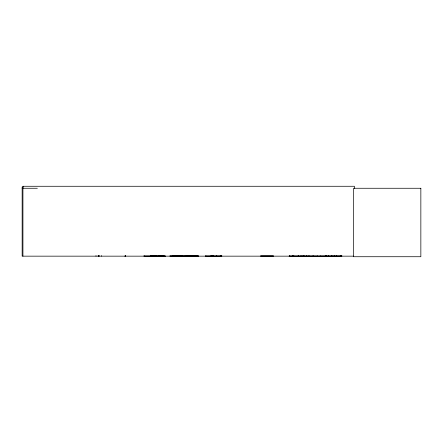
<?xml version="1.0" encoding="UTF-8"?>
<svg xmlns="http://www.w3.org/2000/svg" width="443" height="443" viewBox="0 0 443 443"><rect width="100%" height="100%" fill="white"/><g stroke="black" fill="none" stroke-linecap="round" stroke-linejoin="round"><path stroke-width="0.66" d="M165.366 256.159L144.058 256.137L156.722 256.093M289.279 256.093L318.063 256.093M319.89 256.093L341.791 256.021M205.713 256.093L221.76 256.021M124.793 256.093L125.103 256.093M23.534 186.979L22.15 186.979L22.15 256.159L353.724 256.159M22.15 188.264L37.345 188.264M151.03 255.893L163.866 255.893M169.935 255.882L182.771 255.893M185.839 255.882L198.674 255.893M260.634 255.882L273.469 255.882M172.537 256.021L197.794 256.093M169.946 256.126L198.663 256.126M221.76 256.137L205.425 256.159M260.645 256.126L273.458 256.126M341.791 256.093L319.652 256.159M165.029 256.093L158.694 256.093M354.417 188.341L354.417 186.27L22.931 186.27L22.931 256.159M341.791 255.589L341.791 256.159M340.407 255.589L340.407 256.159M336.636 255.589L336.636 256.159M334.664 255.589L334.664 256.159M334.227 255.589L334.227 256.159M331.89 255.589L331.89 256.159M331.525 255.589L331.525 256.159M328.485 255.589L328.485 256.159M326.364 255.589L326.364 256.159M326.148 255.589L326.148 256.159M325.716 255.589L325.716 256.159M319.973 255.589L319.973 256.159M318.268 256.159L289.096 256.159M317.996 255.589L317.996 256.159M313.096 255.589L313.096 256.159M308.97 255.589L308.97 256.159M306.761 255.589L306.761 256.159M304.07 255.589L304.07 256.159M303.04 255.589L303.04 256.159M301.019 255.589L301.019 256.159M298.604 255.589L298.565 256.159M298.244 255.589L298.244 256.159M293.775 255.589L293.775 256.159M292.502 255.589L292.502 256.159M289.34 255.589L289.34 256.159M221.76 255.589L221.76 256.159M221.229 255.589L221.234 256.159M220.321 255.589L220.321 256.159M216.716 255.589L216.716 256.159M216.649 255.589L216.649 256.159M213.382 255.589L213.382 256.159M212.751 255.589L212.751 256.159M211.488 255.589L211.488 256.159M210.957 255.589L210.962 256.159M205.812 255.589L205.812 256.159M197.661 255.589L197.661 256.159M193.707 255.589L193.707 256.159M193.469 255.589L193.469 256.159M188.292 255.589L188.292 256.159M186.769 255.589L186.769 256.159M186.265 255.589L186.27 256.159M186.132 255.589L186.132 256.159M184.094 255.589L184.094 256.159M182.804 255.589L182.804 256.159M180.235 255.589L180.301 256.159M179.194 255.589L179.194 256.159M175.998 255.589L176.004 256.159M172.537 255.589L172.537 256.159M164.918 255.589L164.918 256.159M158.583 255.589L158.583 256.159M156.839 255.589L156.839 256.159M154.33 255.589L154.336 256.159M150.498 255.589L150.498 256.159M144.058 255.589L144.064 256.159M125.314 255.589L125.314 256.159M125.247 255.589L125.247 256.159M101.425 255.589L101.425 256.159M99.293 255.589L99.293 256.159M98.75 255.589L98.75 256.159M98.711 255.589L98.711 256.159M98.169 255.589L98.169 256.159M95.998 255.589L95.998 256.159M420.85 188.264L353.636 188.264L353.636 256.73L420.85 256.73L420.85 188.264M161.728 256.159L161.728 255.589L161.662 256.159"/></g></svg>
